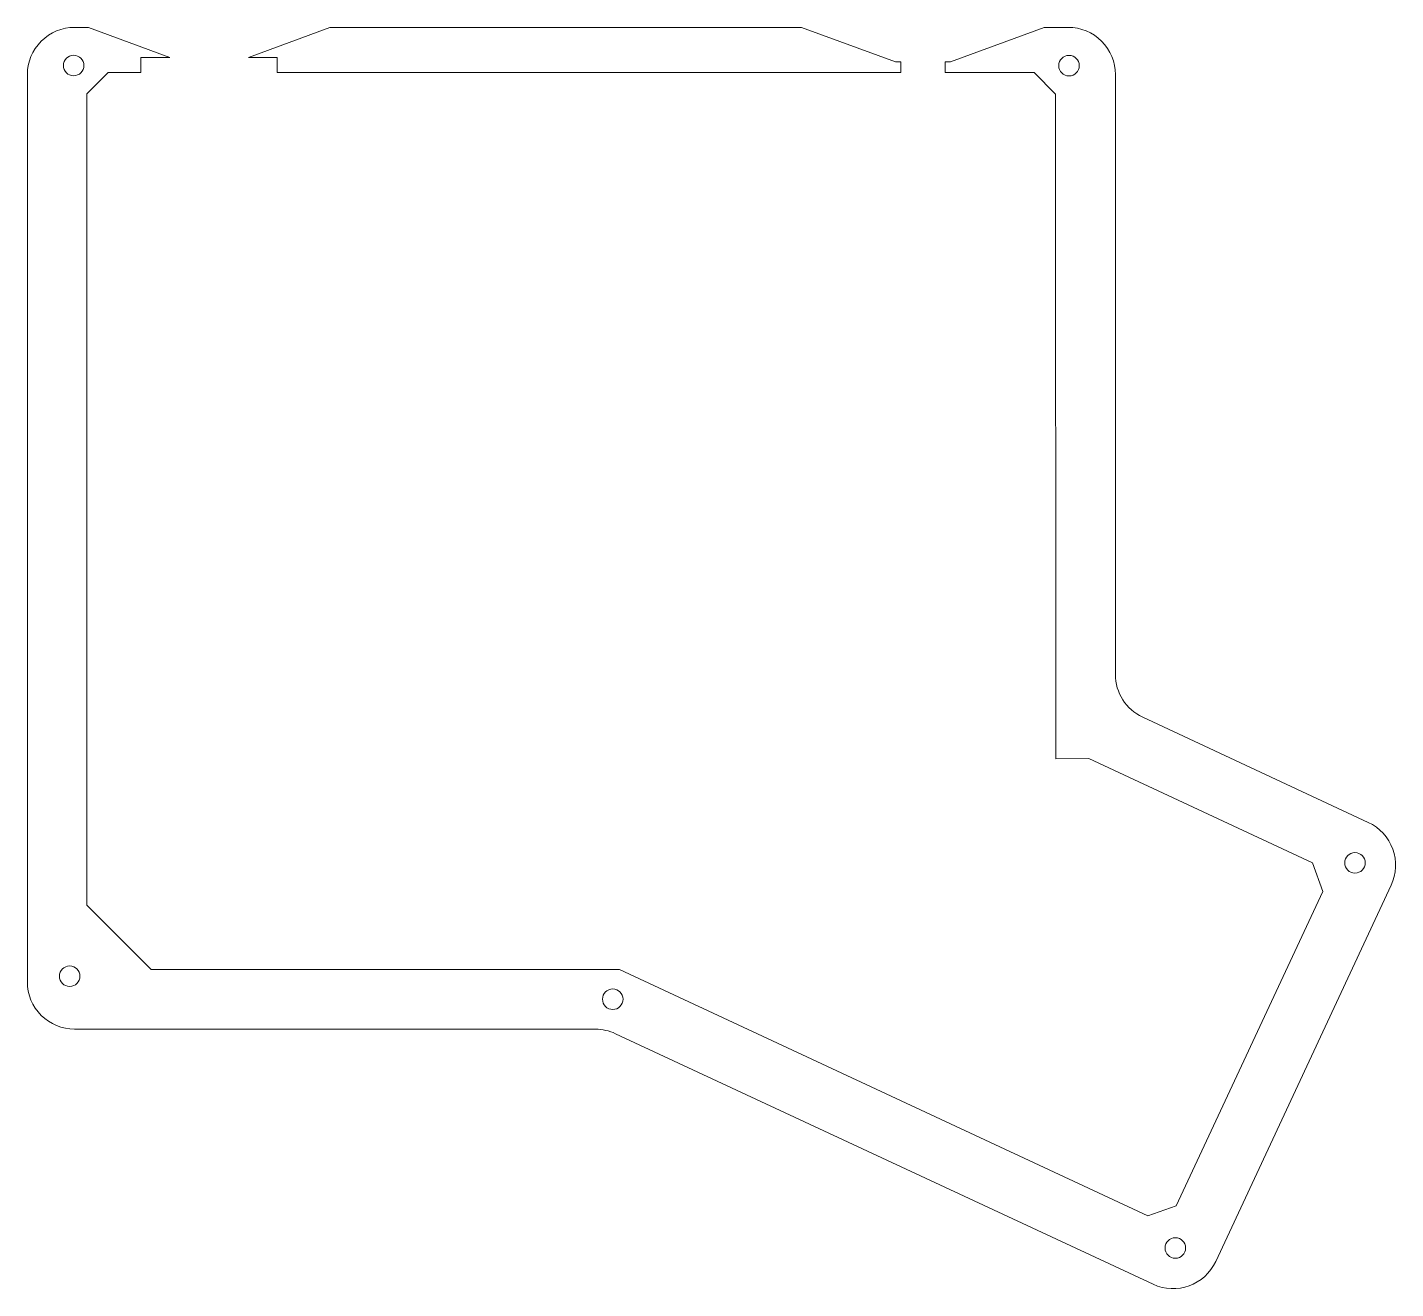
# Model space of a CAD drawing. Header units: millimetres. Extents: x 42 to 245, y 25 to 212.
import ezdxf

# ---------------------------------------------------------------- set-up
doc = ezdxf.new("R2010")
doc.units = ezdxf.units.MM
doc.header["$MEASUREMENT"] = 0
doc.layers.add('Orig switch cut', color=7, linetype='Continuous', lineweight=0, true_color=0xde3535)

msp = doc.modelspace()

# ---------------------------------------------------------------- linework, layer by layer
at = {"layer": 'Orig switch cut', "lineweight": 0}
msp.add_lwpolyline([(208.78, 25.62), (129.21, 62.71, 0.109498), (126.25, 63.37), (49.12, 63.37, -0.414214), (42.12, 70.37), (42.12, 204.7, -0.414214), (49.12, 211.7), (51.18, 211.7), (63.22, 207.26), (58.94, 207.26), (58.94, 205.01), (54.09, 205.01), (50.91, 201.87), (50.93, 81.74), (60.47, 72.2), (129.77, 72.2), (208.02, 35.72), (212.22, 37.21), (233.93, 83.76), (232.39, 87.98), (199.29, 103.47), (194.38, 103.41), (194.36, 201.83), (191.19, 205.01), (177.99, 205.01), (177.99, 206.59), (178.79, 206.58), (192.67, 211.7), (196.21, 211.7, -0.414214), (203.21, 204.7), (203.21, 115.91, 0.291482), (207.25, 109.57), (240.66, 93.99, -0.414222), (244.05, 84.69), (218.08, 29, -0.414191)], format="xyb", close=True, dxfattribs=at)
msp.add_lwpolyline([(171.44, 205.01), (79.12, 205.01), (79.12, 207.26), (74.84, 207.26), (86.88, 211.7), (156.76, 211.7), (170.64, 206.59), (171.44, 206.59), (171.44, 205.01)], dxfattribs=at)
for centre in [(48.97, 206.05), (196.35, 206.03), (238.68, 88), (48.39, 71.22), (128.79, 67.81), (212.09, 30.98)]:
    msp.add_circle(centre, 1.52, dxfattribs=at)

doc.saveas('drawing.dxf')
